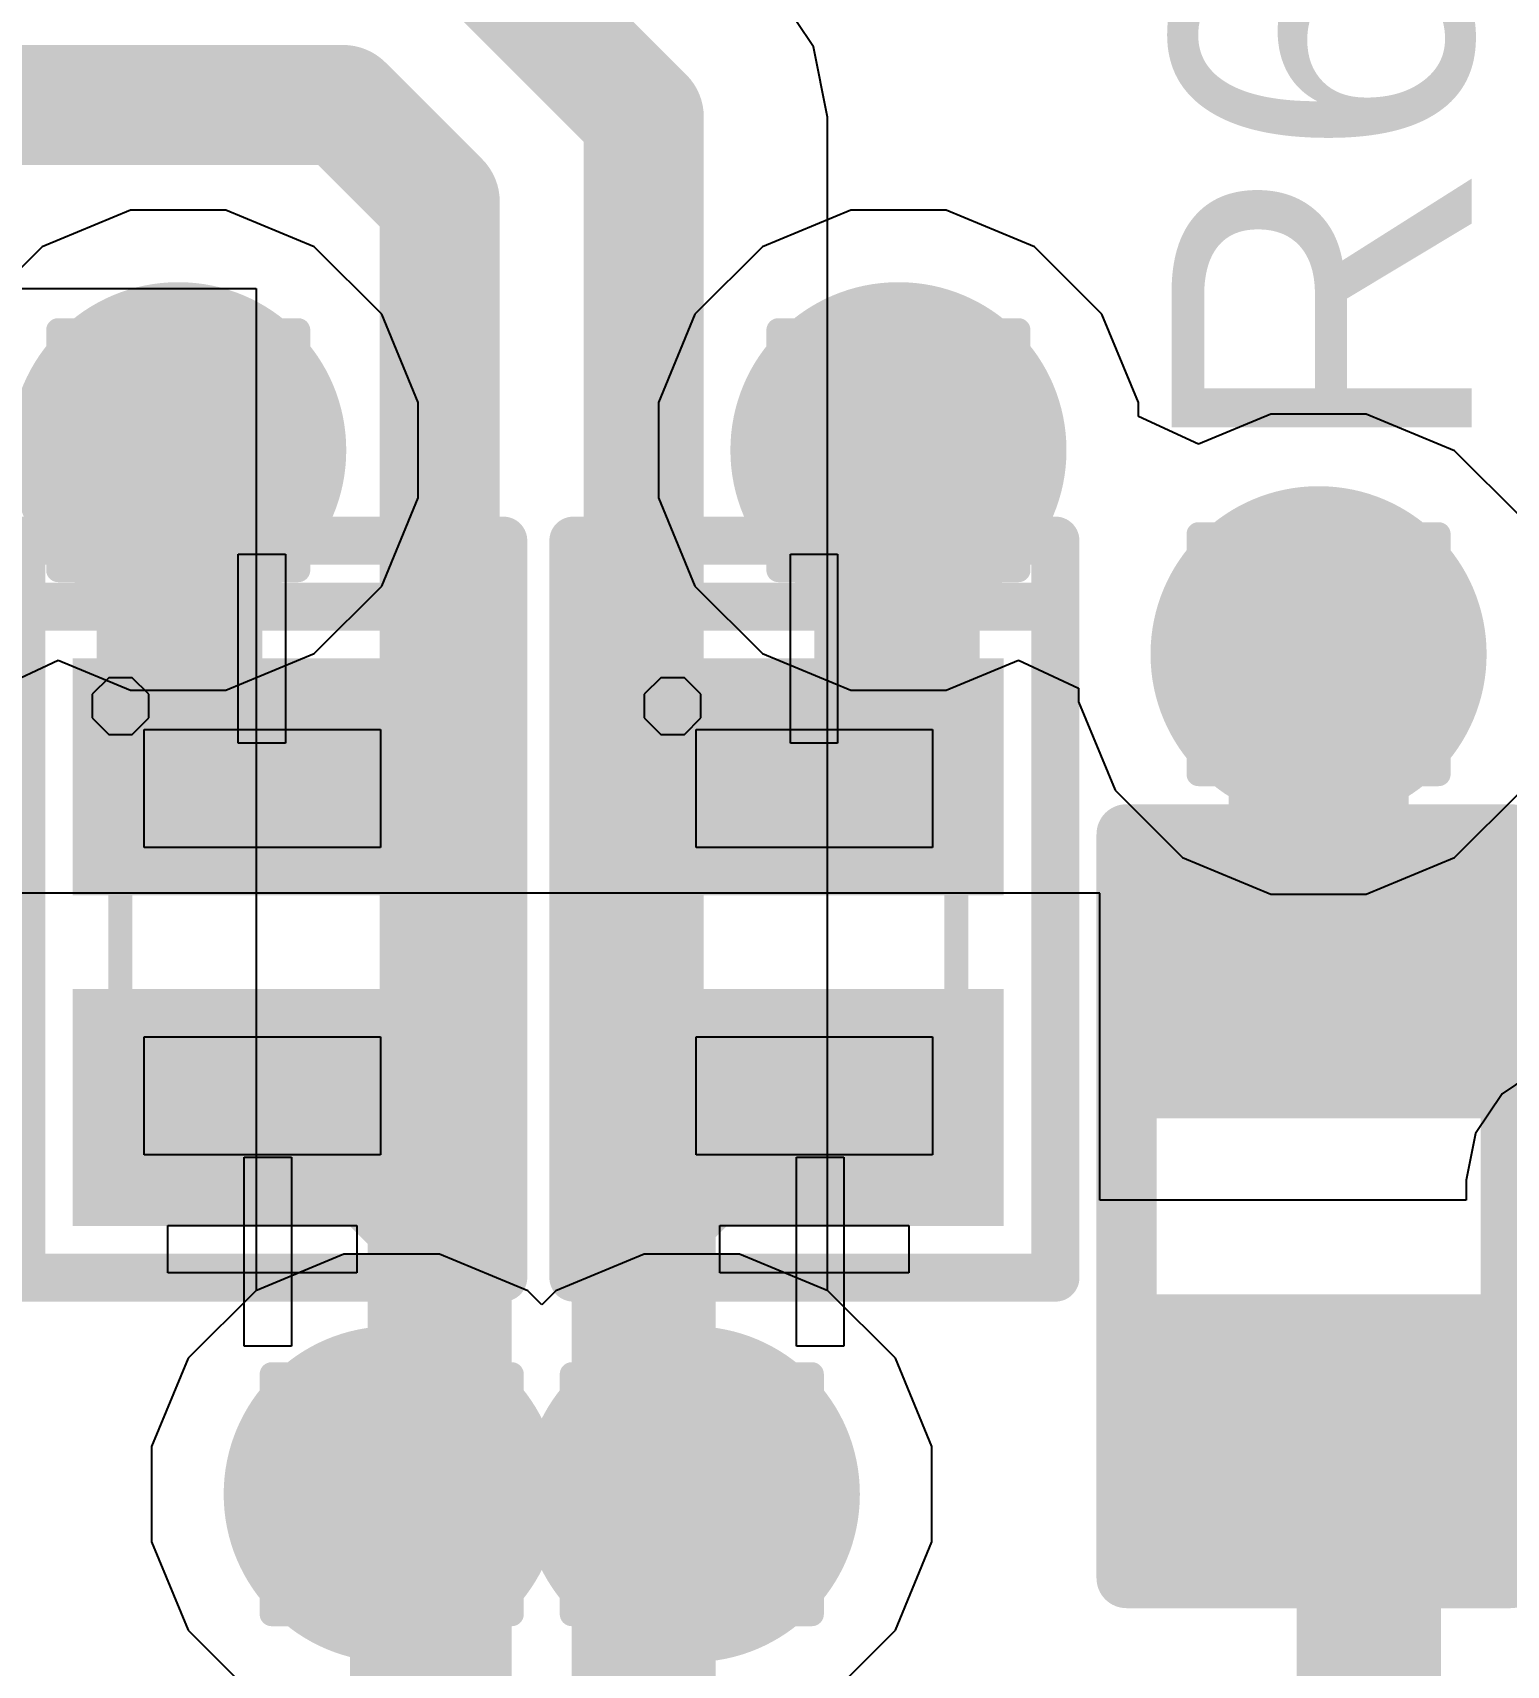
# Model space of a CAD drawing. Header units: inches. Extents: x -13 to 366, y -4 to 120.
# Drawn here: x 9.75 to 12.869, y 4.134 to 7.589 of the extents above; entities that cross this region are included whole.
import ezdxf

# ---------------------------------------------------------------- set-up
doc = ezdxf.new("R2010")
doc.units = ezdxf.units.IN
for name, color, linetype in [('Bottom Layer', 5, 'Continuous'), ('Bottom Solder', 6, 'Continuous'), ('Drill Drawing', 1, 'Continuous'), ('GND', 16, 'Continuous'), ('Mechanical 15', 56, 'Continuous'), ('Mechanical 6', 56, 'Continuous'), ('POWER', 76, 'Continuous'), ('Top Layer', 1, 'Continuous'), ('Top Overlay', 2, 'Continuous'), ('Top Paste', 8, 'Continuous'), ('Top Solder', 216, 'Continuous'), ('Via Holes', 16, 'Continuous')]:
    doc.layers.add(name, color=color, linetype=linetype)
doc.styles.add('Arial', font='', dxfattribs={"height": 0.2})
doc.styles.get('Arial').set_extended_font_data('Arial')

# ---------------------------------------------------------------- blocks, each defined once
blk = doc.blocks.new('R___0402_9')
at = {"layer": 'Top Layer'}
for points in [[(-0.6985, -0.3175), (-0.6985, 0.3175), (-0.2413, 0.3175), (-0.2413, -0.3175)], [(0.2413, -0.3175), (0.2413, 0.3175), (0.6985, 0.3175), (0.6985, -0.3175)]]:
    blk.add_hatch(color=1, dxfattribs=at).paths.add_polyline_path(points)
at = {"layer": 'Top Paste'}
for points in [[(-0.6985, -0.3175), (-0.6985, 0.3175), (-0.2413, 0.3175), (-0.2413, -0.3175)], [(0.2413, -0.3175), (0.2413, 0.3175), (0.6985, 0.3175), (0.6985, -0.3175)]]:
    blk.add_hatch(color=8, dxfattribs=at).paths.add_polyline_path(points)
at = {"layer": 'Top Solder'}
for points in [[(-0.7535, -0.3725), (-0.7535, 0.3725), (-0.1863, 0.3725), (-0.1863, -0.3725)], [(0.1863, -0.3725), (0.1863, 0.3725), (0.7535, 0.3725), (0.7535, -0.3725)]]:
    blk.add_hatch(color=216, dxfattribs=at).paths.add_polyline_path(points)
at = {"layer": 'Top Overlay'}
for points, const_width in [([(-0.7874, 0.4064), (0.7874, 0.4064)], 0.127), ([(-0.7874, 0.4064), (-0.7874, -0.4064)], 0.127), ([(0.7874, 0.4064), (0.7874, -0.4064)], 0.127), ([(-0.7874, -0.4064), (0.7874, -0.4064)], 0.127), ([(-0.8128, -0.4318), (0.8128, -0.4318)], 0.00323)]:
    blk.add_lwpolyline(points, dxfattribs=dict(at, const_width=const_width))
for points, const_width in [([(-0.8191, 0.4064, 1), (-0.7556, 0.4064, 1)], 0.0635), ([(-0.8191, 0.4064, 1), (-0.7556, 0.4064, 1)], 0.0635), ([(0.7556, 0.4064, 1), (0.8191, 0.4064, 1)], 0.0635), ([(0.7556, 0.4064, 1), (0.8191, 0.4064, 1)], 0.0635), ([(-0.8191, -0.4064, 1), (-0.7556, -0.4064, 1)], 0.0635), ([(-0.8191, -0.4064, 1), (-0.7556, -0.4064, 1)], 0.0635), ([(0.7556, -0.4064, 1), (0.8191, -0.4064, 1)], 0.0635), ([(0.7556, -0.4064, 1), (0.8191, -0.4064, 1)], 0.0635), ([(-0.8136, -0.4318, 1), (-0.812, -0.4318, 1)], 0.00161), ([(0.812, -0.4318, 1), (0.8136, -0.4318, 1)], 0.00161)]:
    blk.add_lwpolyline(points, format="xyb", close=True, dxfattribs=dict(at, const_width=const_width))
blk = doc.blocks.new('X1_DFN1006_2_L1_0_W0_6_RD_46')
at = {"layer": 'Top Layer'}
for points in [[(-0.55, 0.35), (-0.15, 0.35), (-0.15, -0.35), (-0.55, -0.35)], [(0.15, 0.35), (0.55, 0.35), (0.55, -0.35), (0.15, -0.35)]]:
    blk.add_hatch(color=1, dxfattribs=at).paths.add_polyline_path(points)
at = {"layer": 'Top Paste'}
for points in [[(-0.55, 0.35), (-0.15, 0.35), (-0.15, -0.35), (-0.55, -0.35)], [(0.15, 0.35), (0.55, 0.35), (0.55, -0.35), (0.15, -0.35)]]:
    blk.add_hatch(color=8, dxfattribs=at).paths.add_polyline_path(points)
at = {"layer": 'Top Solder'}
for points in [[(-0.6008, 0.4008), (-0.0992, 0.4008), (-0.0992, -0.4008), (-0.6008, -0.4008)], [(0.0992, 0.4008), (0.6008, 0.4008), (0.6008, -0.4008), (0.0992, -0.4008)]]:
    blk.add_hatch(color=216, dxfattribs=at).paths.add_polyline_path(points)
at = {"layer": 'Mechanical 15'}
for p, q in [((-0.4501, -0.25), (-0.4501, 0.25)), ((-0.4501, 0.25), (-0.2001, 0.25)), ((-0.2001, 0.25), (-0.2001, -0.25)), ((0.2, 0.25), (0.2, 0.25)), ((0.2, 0.25), (0.45, 0.25)), ((0.2, -0.25), (0.2, 0.25)), ((0.45, 0.25), (0.45, -0.25)), ((-0.5247, -0.24), (-0.5598, -0.2751)), ((-0.475, -0.24), (-0.5247, -0.24)), ((-0.4399, -0.2751), (-0.475, -0.24)), ((-0.5598, -0.2751), (-0.5598, -0.3)), ((-0.2001, -0.25), (-0.4501, -0.25)), ((-0.4399, -0.3), (-0.4399, -0.2751)), ((-0.2001, -0.25), (-0.2001, -0.25)), ((0.45, -0.25), (0.2, -0.25)), ((-0.5598, -0.3), (-0.5598, -0.3248)), ((-0.4399, -0.3), (-0.4399, -0.3)), ((-0.4399, -0.3248), (-0.4399, -0.3)), ((-0.5598, -0.3248), (-0.5247, -0.3599)), ((-0.475, -0.3599), (-0.4399, -0.3248)), ((-0.5247, -0.3599), (-0.475, -0.3599))]:
    blk.add_line(p, q, dxfattribs=at)
at = {"layer": 'Mechanical 15', "const_width": 0.0508}
for points in [[(-0.5, -0.3), (-0.5, 0.3)], [(0.5, 0.3), (-0.5, 0.3)], [(0.5, -0.3), (0.5, 0.3)], [(0.5, -0.3), (-0.5, -0.3)]]:
    blk.add_lwpolyline(points, dxfattribs=at)
at = {"layer": 'Mechanical 15', "const_width": 0.0254}
for points in [[(-0.5127, 0.3, 1), (-0.4873, 0.3, 1)], [(-0.5127, 0.3, 1), (-0.4873, 0.3, 1)], [(0.4873, 0.3, 1), (0.5127, 0.3, 1)], [(0.4873, 0.3, 1), (0.5127, 0.3, 1)], [(-0.5127, -0.3, 1), (-0.4873, -0.3, 1)], [(-0.5127, -0.3, 1), (-0.4873, -0.3, 1)], [(0.4873, -0.3, 1), (0.5127, -0.3, 1)], [(0.4873, -0.3, 1), (0.5127, -0.3, 1)]]:
    blk.add_lwpolyline(points, format="xyb", close=True, dxfattribs=at)
at = {"layer": 'Mechanical 6'}
for p, q in [((0.6, -0.2), (0.6, 0.2)), ((0.6, 0.2), (0.7, 0.2)), ((0.7, 0.2), (0.7, -0.2)), ((-0.8211, 0.0492), (-0.8211, 0.0492)), ((-0.8211, 0.0492), (-0.4212, 0.0492)), ((-0.8211, -0.0507), (-0.8211, 0.0492)), ((-0.8211, 0.0492), (-0.8211, 0.0492)), ((-0.4212, 0.0492), (-0.4212, -0.0507)), ((0.4552, 0.062), (0.4552, 0.062)), ((0.4552, 0.062), (0.8552, 0.062)), ((0.4552, -0.038), (0.4552, 0.062)), ((0.4552, 0.062), (0.4552, 0.062)), ((0.8552, 0.062), (0.8552, -0.038)), ((-0.4212, -0.0507), (-0.8211, -0.0507)), ((0.8552, -0.038), (0.4552, -0.038)), ((0.6, -0.2), (0.6, -0.2)), ((0.7, -0.2), (0.6, -0.2)), ((0.6, -0.2), (0.6, -0.2))]:
    blk.add_line(p, q, dxfattribs=at)
at = {"layer": 'Top Overlay', "const_width": 0.1016}
for points in [[(0.71, 0.51), (-0.85, 0.51)], [(-0.85, -0.51), (-0.85, 0.51)], [(-0.71, -0.51), (-0.71, 0.51)], [(0.71, -0.51), (0.71, 0.51)], [(0.71, -0.51), (-0.85, -0.51)]]:
    blk.add_lwpolyline(points, dxfattribs=at)
at = {"layer": 'Top Overlay', "const_width": 0.0508}
for points in [[(-0.8754, 0.51, 1), (-0.8246, 0.51, 1)], [(-0.8754, 0.51, 1), (-0.8246, 0.51, 1)], [(-0.7354, 0.51, 1), (-0.6846, 0.51, 1)], [(0.6846, 0.51, 1), (0.7354, 0.51, 1)], [(0.6846, 0.51, 1), (0.7354, 0.51, 1)], [(-0.8754, -0.51, 1), (-0.8246, -0.51, 1)], [(-0.8754, -0.51, 1), (-0.8246, -0.51, 1)], [(-0.7354, -0.51, 1), (-0.6846, -0.51, 1)], [(0.6846, -0.51, 1), (0.7354, -0.51, 1)], [(0.6846, -0.51, 1), (0.7354, -0.51, 1)]]:
    blk.add_lwpolyline(points, format="xyb", close=True, dxfattribs=at)
blk = doc.blocks.new('X1_DFN1006_2_L1_0_W0_6_RD_47')
at = {"layer": 'Top Layer'}
for points in [[(-0.55, 0.35), (-0.15, 0.35), (-0.15, -0.35), (-0.55, -0.35)], [(0.15, 0.35), (0.55, 0.35), (0.55, -0.35), (0.15, -0.35)]]:
    blk.add_hatch(color=1, dxfattribs=at).paths.add_polyline_path(points)
at = {"layer": 'Top Paste'}
for points in [[(-0.55, 0.35), (-0.15, 0.35), (-0.15, -0.35), (-0.55, -0.35)], [(0.15, 0.35), (0.55, 0.35), (0.55, -0.35), (0.15, -0.35)]]:
    blk.add_hatch(color=8, dxfattribs=at).paths.add_polyline_path(points)
at = {"layer": 'Top Solder'}
for points in [[(-0.6008, 0.4008), (-0.0992, 0.4008), (-0.0992, -0.4008), (-0.6008, -0.4008)], [(0.0992, 0.4008), (0.6008, 0.4008), (0.6008, -0.4008), (0.0992, -0.4008)]]:
    blk.add_hatch(color=216, dxfattribs=at).paths.add_polyline_path(points)
at = {"layer": 'Mechanical 15'}
for p, q in [((-0.4501, -0.25), (-0.4501, 0.25)), ((-0.4501, 0.25), (-0.2001, 0.25)), ((-0.2001, 0.25), (-0.2001, -0.25)), ((0.2, 0.25), (0.2, 0.25)), ((0.2, 0.25), (0.45, 0.25)), ((0.2, -0.25), (0.2, 0.25)), ((0.45, 0.25), (0.45, -0.25)), ((-0.5247, -0.24), (-0.5598, -0.2751)), ((-0.475, -0.24), (-0.5247, -0.24)), ((-0.4399, -0.2751), (-0.475, -0.24)), ((-0.5598, -0.2751), (-0.5598, -0.3)), ((-0.2001, -0.25), (-0.4501, -0.25)), ((-0.4399, -0.3), (-0.4399, -0.2751)), ((-0.2001, -0.25), (-0.2001, -0.25)), ((0.45, -0.25), (0.2, -0.25)), ((-0.5598, -0.3), (-0.5598, -0.3248)), ((-0.4399, -0.3), (-0.4399, -0.3)), ((-0.4399, -0.3248), (-0.4399, -0.3)), ((-0.5598, -0.3248), (-0.5247, -0.3599)), ((-0.475, -0.3599), (-0.4399, -0.3248)), ((-0.5247, -0.3599), (-0.475, -0.3599))]:
    blk.add_line(p, q, dxfattribs=at)
at = {"layer": 'Mechanical 15', "const_width": 0.0508}
for points in [[(-0.5, -0.3), (-0.5, 0.3)], [(0.5, 0.3), (-0.5, 0.3)], [(0.5, -0.3), (0.5, 0.3)], [(0.5, -0.3), (-0.5, -0.3)]]:
    blk.add_lwpolyline(points, dxfattribs=at)
at = {"layer": 'Mechanical 15', "const_width": 0.0254}
for points in [[(-0.5127, 0.3, 1), (-0.4873, 0.3, 1)], [(-0.5127, 0.3, 1), (-0.4873, 0.3, 1)], [(0.4873, 0.3, 1), (0.5127, 0.3, 1)], [(0.4873, 0.3, 1), (0.5127, 0.3, 1)], [(-0.5127, -0.3, 1), (-0.4873, -0.3, 1)], [(-0.5127, -0.3, 1), (-0.4873, -0.3, 1)], [(0.4873, -0.3, 1), (0.5127, -0.3, 1)], [(0.4873, -0.3, 1), (0.5127, -0.3, 1)]]:
    blk.add_lwpolyline(points, format="xyb", close=True, dxfattribs=at)
at = {"layer": 'Mechanical 6'}
for p, q in [((0.6, -0.2), (0.6, 0.2)), ((0.6, 0.2), (0.7, 0.2)), ((0.7, 0.2), (0.7, -0.2)), ((-0.8211, 0.0492), (-0.8211, 0.0492)), ((-0.8211, 0.0492), (-0.4212, 0.0492)), ((-0.8211, -0.0507), (-0.8211, 0.0492)), ((-0.8211, 0.0492), (-0.8211, 0.0492)), ((-0.4212, 0.0492), (-0.4212, -0.0507)), ((0.4552, 0.062), (0.4552, 0.062)), ((0.4552, 0.062), (0.8552, 0.062)), ((0.4552, -0.038), (0.4552, 0.062)), ((0.4552, 0.062), (0.4552, 0.062)), ((0.8552, 0.062), (0.8552, -0.038)), ((-0.4212, -0.0507), (-0.8211, -0.0507)), ((0.8552, -0.038), (0.4552, -0.038)), ((0.6, -0.2), (0.6, -0.2)), ((0.7, -0.2), (0.6, -0.2)), ((0.6, -0.2), (0.6, -0.2))]:
    blk.add_line(p, q, dxfattribs=at)
at = {"layer": 'Top Overlay', "const_width": 0.1016}
for points in [[(0.71, 0.51), (-0.85, 0.51)], [(-0.85, -0.51), (-0.85, 0.51)], [(-0.71, -0.51), (-0.71, 0.51)], [(0.71, -0.51), (0.71, 0.51)], [(0.71, -0.51), (-0.85, -0.51)]]:
    blk.add_lwpolyline(points, dxfattribs=at)
at = {"layer": 'Top Overlay', "const_width": 0.0508}
for points in [[(-0.8754, 0.51, 1), (-0.8246, 0.51, 1)], [(-0.8754, 0.51, 1), (-0.8246, 0.51, 1)], [(-0.7354, 0.51, 1), (-0.6846, 0.51, 1)], [(0.6846, 0.51, 1), (0.7354, 0.51, 1)], [(0.6846, 0.51, 1), (0.7354, 0.51, 1)], [(-0.8754, -0.51, 1), (-0.8246, -0.51, 1)], [(-0.8754, -0.51, 1), (-0.8246, -0.51, 1)], [(-0.7354, -0.51, 1), (-0.6846, -0.51, 1)], [(0.6846, -0.51, 1), (0.7354, -0.51, 1)], [(0.6846, -0.51, 1), (0.7354, -0.51, 1)]]:
    blk.add_lwpolyline(points, format="xyb", close=True, dxfattribs=at)

msp = doc.modelspace()

# ---------------------------------------------------------------- hatches: boundary and pattern name
at = {"layer": 'Bottom Layer'}
h = msp.add_hatch(color=5, dxfattribs=at)
edge = h.paths.add_edge_path()
edge.add_arc((10.0584, 6.7056), 0.254, 0, 360)
h = msp.add_hatch(color=5, dxfattribs=at)
edge = h.paths.add_edge_path()
edge.add_arc((11.5824, 6.7056), 0.254, 0, 360)
h = msp.add_hatch(color=5, dxfattribs=at)
edge = h.paths.add_edge_path()
edge.add_arc((12.4714, 6.2738), 0.254, 0, 360)
h = msp.add_hatch(color=5, dxfattribs=at)
edge = h.paths.add_edge_path()
edge.add_arc((10.5102, 4.4958), 0.254, 0, 360)
h = msp.add_hatch(color=5, dxfattribs=at)
edge = h.paths.add_edge_path()
edge.add_arc((11.1452, 4.4958), 0.254, 0, 360)
at = {"layer": 'Bottom Solder'}
h = msp.add_hatch(color=6, dxfattribs=at)
edge = h.paths.add_edge_path()
edge.add_arc((10.0584, 6.7056), 0.3556, 0, 360)
h = msp.add_hatch(color=6, dxfattribs=at)
edge = h.paths.add_edge_path()
edge.add_arc((11.5824, 6.7056), 0.3556, 0, 360)
h = msp.add_hatch(color=6, dxfattribs=at)
edge = h.paths.add_edge_path()
edge.add_arc((12.4714, 6.2738), 0.3556, 0, 360)
h = msp.add_hatch(color=6, dxfattribs=at)
edge = h.paths.add_edge_path()
edge.add_arc((10.5102, 4.4958), 0.3556, 0, 360)
h = msp.add_hatch(color=6, dxfattribs=at)
edge = h.paths.add_edge_path()
edge.add_arc((11.1452, 4.4958), 0.3556, 0, 360)
at = {"layer": 'GND'}
h = msp.add_hatch(color=16, dxfattribs=at)
edge = h.paths.add_edge_path()
edge.add_arc((10.0584, 6.7056), 0.254, 0, 360)
h = msp.add_hatch(color=16, dxfattribs=at)
edge = h.paths.add_edge_path()
edge.add_arc((11.5824, 6.7056), 0.254, 0, 360)
h = msp.add_hatch(color=16, dxfattribs=at)
edge = h.paths.add_edge_path()
edge.add_arc((12.4714, 6.2738), 0.254, 0, 360)
h = msp.add_hatch(color=16, dxfattribs=at)
edge = h.paths.add_edge_path()
edge.add_arc((10.5102, 4.4958), 0.254, 0, 360)
h = msp.add_hatch(color=16, dxfattribs=at)
edge = h.paths.add_edge_path()
edge.add_arc((11.1452, 4.4958), 0.254, 0, 360)
at = {"layer": 'POWER'}
h = msp.add_hatch(color=76, dxfattribs=at)
edge = h.paths.add_edge_path()
edge.add_arc((10.0584, 6.7056), 0.254, 0, 360)
h = msp.add_hatch(color=76, dxfattribs=at)
edge = h.paths.add_edge_path()
edge.add_arc((11.5824, 6.7056), 0.254, 0, 360)
h = msp.add_hatch(color=76, dxfattribs=at)
edge = h.paths.add_edge_path()
edge.add_arc((12.4714, 6.2738), 0.254, 0, 360)
h = msp.add_hatch(color=76, dxfattribs=at)
edge = h.paths.add_edge_path()
edge.add_arc((10.5102, 4.4958), 0.254, 0, 360)
h = msp.add_hatch(color=76, dxfattribs=at)
edge = h.paths.add_edge_path()
edge.add_arc((11.1452, 4.4958), 0.254, 0, 360)
at = {"layer": 'Top Layer'}
h = msp.add_hatch(color=1, dxfattribs=at)
edge = h.paths.add_edge_path()
edge.add_arc((10.0584, 6.7056), 0.254, 0, 360)
h = msp.add_hatch(color=1, dxfattribs=at)
edge = h.paths.add_edge_path()
edge.add_arc((11.5824, 6.7056), 0.254, 0, 360)
for points in [[(9.8862, 5.8142), (10.2362, 5.8142), (10.2362, 6.7056), (9.8862, 6.7056)], [(11.7546, 6.7056), (11.4046, 6.7056), (11.4046, 5.8142), (11.7546, 5.8142)]]:
    msp.add_hatch(color=1, dxfattribs=at).paths.add_polyline_path(points)
h = msp.add_hatch(color=1, dxfattribs=at)
edge = h.paths.add_edge_path()
edge.add_arc((12.4714, 6.2738), 0.254, 0, 360)
h = msp.add_hatch(color=1, dxfattribs=at)
edge = h.paths.add_edge_path()
edge.add_arc((10.5102, 4.4958), 0.254, 0, 360)
h = msp.add_hatch(color=1, dxfattribs=at)
edge = h.paths.add_edge_path()
edge.add_arc((11.1452, 4.4958), 0.254, 0, 360)
at = {"layer": 'Top Solder'}
h = msp.add_hatch(color=216, dxfattribs=at)
edge = h.paths.add_edge_path()
edge.add_arc((10.0584, 6.7056), 0.3556, 0, 360)
h = msp.add_hatch(color=216, dxfattribs=at)
edge = h.paths.add_edge_path()
edge.add_arc((11.5824, 6.7056), 0.3556, 0, 360)
h = msp.add_hatch(color=216, dxfattribs=at)
edge = h.paths.add_edge_path()
edge.add_arc((12.4714, 6.2738), 0.3556, 0, 360)
h = msp.add_hatch(color=216, dxfattribs=at)
edge = h.paths.add_edge_path()
edge.add_arc((10.5102, 4.4958), 0.3556, 0, 360)
h = msp.add_hatch(color=216, dxfattribs=at)
edge = h.paths.add_edge_path()
edge.add_arc((11.1452, 4.4958), 0.3556, 0, 360)
at = {"layer": 'Via Holes'}
h = msp.add_hatch(color=7, dxfattribs=at)
edge = h.paths.add_edge_path()
edge.add_arc((10.0584, 6.7056), 0.127, 0, 360)
h = msp.add_hatch(color=7, dxfattribs=at)
edge = h.paths.add_edge_path()
edge.add_arc((11.5824, 6.7056), 0.127, 0, 360)
h = msp.add_hatch(color=7, dxfattribs=at)
edge = h.paths.add_edge_path()
edge.add_arc((12.4714, 6.2738), 0.127, 0, 360)
h = msp.add_hatch(color=7, dxfattribs=at)
edge = h.paths.add_edge_path()
edge.add_arc((10.5102, 4.4958), 0.127, 0, 360)
h = msp.add_hatch(color=7, dxfattribs=at)
edge = h.paths.add_edge_path()
edge.add_arc((11.1452, 4.4958), 0.127, 0, 360)

# ---------------------------------------------------------------- linework, layer by layer
at = {"layer": 'Bottom Layer'}
for p, q in [((11.4025, 7.5594), (11.3183, 7.6854)), ((11.4321, 7.4107), (11.4025, 7.5594)), ((11.4321, 4.9268), (11.4321, 7.4107)), ((5.7964, 7.0479), (10.2234, 7.0479)), ((10.2234, 7.0479), (10.2234, 4.9268)), ((10.2225, 4.9265), (10.0796, 4.7836)), ((10.2234, 4.9268), (10.2225, 4.9265)), ((11.433, 4.9265), (11.4321, 4.9268)), ((11.5759, 4.7836), (11.433, 4.9265)), ((10.0796, 4.7836), (10.0022, 4.5968)), ((11.6532, 4.5968), (11.5759, 4.7836)), ((10.0022, 4.5968), (10.0022, 4.3948)), ((11.6532, 4.3948), (11.6532, 4.5968)), ((10.0022, 4.3948), (10.0796, 4.208)), ((11.5759, 4.208), (11.6532, 4.3948)), ((10.0796, 4.208), (10.1606, 4.127)), ((11.433, 4.0651), (11.5759, 4.208))]:
    msp.add_line(p, q, dxfattribs=at)
at = {"layer": 'Bottom Layer', "const_width": 0.254}
for points in [[(10.5862, 7.8681), (11.0436, 7.4107)], [(5.3362, 7.4363), (10.4073, 7.4363)], [(10.4073, 7.4363), (10.6118, 7.2318)], [(11.0436, 4.6524), (11.0436, 7.4107)], [(10.6118, 4.6524), (10.6118, 7.2318)], [(10.5102, 4.5508), (10.6118, 4.6524)], [(11.0436, 4.6524), (11.1452, 4.5508)], [(10.5102, 4.4958), (10.5102, 4.5508)], [(11.1452, 4.4958), (11.1452, 4.5508)], [(10.5102, 4.4958), (10.5491, 4.4569)], [(10.5491, 2.6226), (10.5491, 4.4569)]]:
    msp.add_lwpolyline(points, dxfattribs=at)
at = {"layer": 'Bottom Layer', "const_width": 0.127}
for points in [[(10.3438, 7.4363, 1), (10.4708, 7.4363, 1)], [(10.3438, 7.4363, 1), (10.4708, 7.4363, 1)], [(10.9801, 7.4107, 1), (11.1071, 7.4107, 1)], [(10.9801, 7.4107, 1), (11.1071, 7.4107, 1)], [(10.5483, 7.2318, 1), (10.6753, 7.2318, 1)], [(10.5483, 7.2318, 1), (10.6753, 7.2318, 1)], [(10.5483, 4.6524, 1), (10.6753, 4.6524, 1)], [(10.5483, 4.6524, 1), (10.6753, 4.6524, 1)], [(10.9801, 4.6524, 1), (11.1071, 4.6524, 1)], [(10.9801, 4.6524, 1), (11.1071, 4.6524, 1)], [(10.4467, 4.5508, 1), (10.5737, 4.5508, 1)], [(10.4467, 4.5508, 1), (10.5737, 4.5508, 1)], [(11.0817, 4.5508, 1), (11.2087, 4.5508, 1)], [(11.0817, 4.5508, 1), (11.2087, 4.5508, 1)], [(10.4467, 4.4958, 1), (10.5737, 4.4958, 1)], [(10.4467, 4.4958, 1), (10.5737, 4.4958, 1)], [(11.0817, 4.4958, 1), (11.2087, 4.4958, 1)], [(10.4856, 4.4569, 1), (10.6126, 4.4569, 1)], [(10.4856, 4.4569, 1), (10.6126, 4.4569, 1)]]:
    msp.add_lwpolyline(points, format="xyb", close=True, dxfattribs=at)
at = {"layer": 'Drill Drawing', "const_width": 0.0508}
for points in [[(9.8044, 6.8326), (9.8044, 6.9596)], [(9.8044, 6.9596), (9.9314, 6.9596)], [(9.9314, 6.9596), (10.0584, 6.8326)], [(10.0584, 6.8326), (10.1854, 6.9596)], [(10.1854, 6.9596), (10.3124, 6.9596)], [(10.3124, 6.8326), (10.3124, 6.9596)], [(11.3284, 6.8326), (11.3284, 6.9596)], [(11.3284, 6.9596), (11.4554, 6.9596)], [(11.4554, 6.9596), (11.5824, 6.8326)], [(11.5824, 6.8326), (11.7094, 6.9596)], [(11.7094, 6.9596), (11.8364, 6.9596)], [(11.8364, 6.8326), (11.8364, 6.9596)], [(9.8044, 6.8326), (9.9314, 6.7056)], [(10.1854, 6.7056), (10.3124, 6.8326)], [(11.3284, 6.8326), (11.4554, 6.7056)], [(11.7094, 6.7056), (11.8364, 6.8326)], [(9.8044, 6.5786), (9.9314, 6.7056)], [(10.1854, 6.7056), (10.3124, 6.5786)], [(11.3284, 6.5786), (11.4554, 6.7056)], [(11.7094, 6.7056), (11.8364, 6.5786)], [(9.8044, 6.4516), (9.8044, 6.5786)], [(9.9314, 6.4516), (10.0584, 6.5786)], [(10.0584, 6.5786), (10.1854, 6.4516)], [(10.3124, 6.4516), (10.3124, 6.5786)], [(11.3284, 6.4516), (11.3284, 6.5786)], [(11.4554, 6.4516), (11.5824, 6.5786)], [(11.5824, 6.5786), (11.7094, 6.4516)], [(11.8364, 6.4516), (11.8364, 6.5786)], [(12.2174, 6.4008), (12.2174, 6.5278)], [(12.2174, 6.5278), (12.3444, 6.5278)], [(12.3444, 6.5278), (12.4714, 6.4008)], [(12.4714, 6.4008), (12.5984, 6.5278)], [(12.5984, 6.5278), (12.7254, 6.5278)], [(12.7254, 6.4008), (12.7254, 6.5278)], [(9.8044, 6.4516), (9.9314, 6.4516)], [(10.1854, 6.4516), (10.3124, 6.4516)], [(11.3284, 6.4516), (11.4554, 6.4516)], [(11.7094, 6.4516), (11.8364, 6.4516)], [(12.2174, 6.4008), (12.3444, 6.2738)], [(12.5984, 6.2738), (12.7254, 6.4008)], [(12.2174, 6.1468), (12.3444, 6.2738)], [(12.5984, 6.2738), (12.7254, 6.1468)], [(12.2174, 6.0198), (12.2174, 6.1468)], [(12.3444, 6.0198), (12.4714, 6.1468)], [(12.4714, 6.1468), (12.5984, 6.0198)], [(12.7254, 6.0198), (12.7254, 6.1468)], [(12.2174, 6.0198), (12.3444, 6.0198)], [(12.5984, 6.0198), (12.7254, 6.0198)], [(10.2562, 4.6228), (10.2562, 4.7498)], [(10.2562, 4.7498), (10.3832, 4.7498)], [(10.3832, 4.7498), (10.5102, 4.6228)], [(10.5102, 4.6228), (10.6372, 4.7498)], [(10.6372, 4.7498), (10.7642, 4.7498)], [(10.7642, 4.6228), (10.7642, 4.7498)], [(10.8912, 4.6228), (10.8912, 4.7498)], [(10.8912, 4.7498), (11.0182, 4.7498)], [(11.0182, 4.7498), (11.1452, 4.6228)], [(11.1452, 4.6228), (11.2722, 4.7498)], [(11.2722, 4.7498), (11.3992, 4.7498)], [(11.3992, 4.6228), (11.3992, 4.7498)], [(10.2562, 4.6228), (10.3832, 4.4958)], [(10.6372, 4.4958), (10.7642, 4.6228)], [(10.8912, 4.6228), (11.0182, 4.4958)], [(11.2722, 4.4958), (11.3992, 4.6228)], [(10.2562, 4.3688), (10.3832, 4.4958)], [(10.6372, 4.4958), (10.7642, 4.3688)], [(10.8912, 4.3688), (11.0182, 4.4958)], [(11.2722, 4.4958), (11.3992, 4.3688)], [(10.2562, 4.2418), (10.2562, 4.3688)], [(10.3832, 4.2418), (10.5102, 4.3688)], [(10.5102, 4.3688), (10.6372, 4.2418)], [(10.7642, 4.2418), (10.7642, 4.3688)], [(10.8912, 4.2418), (10.8912, 4.3688)], [(11.0182, 4.2418), (11.1452, 4.3688)], [(11.1452, 4.3688), (11.2722, 4.2418)], [(11.3992, 4.2418), (11.3992, 4.3688)], [(10.2562, 4.2418), (10.3832, 4.2418)], [(10.6372, 4.2418), (10.7642, 4.2418)], [(10.8912, 4.2418), (11.0182, 4.2418)], [(11.2722, 4.2418), (11.3992, 4.2418)]]:
    msp.add_lwpolyline(points, dxfattribs=at)
at = {"layer": 'Drill Drawing', "const_width": 0.0254}
for points in [[(9.7917, 6.9596, 1), (9.8171, 6.9596, 1)], [(9.7917, 6.9596, 1), (9.8171, 6.9596, 1)], [(9.9187, 6.9596, 1), (9.9441, 6.9596, 1)], [(9.9187, 6.9596, 1), (9.9441, 6.9596, 1)], [(10.1727, 6.9596, 1), (10.1981, 6.9596, 1)], [(10.1727, 6.9596, 1), (10.1981, 6.9596, 1)], [(10.2997, 6.9596, 1), (10.3251, 6.9596, 1)], [(10.2997, 6.9596, 1), (10.3251, 6.9596, 1)], [(11.3157, 6.9596, 1), (11.3411, 6.9596, 1)], [(11.3157, 6.9596, 1), (11.3411, 6.9596, 1)], [(11.4427, 6.9596, 1), (11.4681, 6.9596, 1)], [(11.4427, 6.9596, 1), (11.4681, 6.9596, 1)], [(11.6967, 6.9596, 1), (11.7221, 6.9596, 1)], [(11.6967, 6.9596, 1), (11.7221, 6.9596, 1)], [(11.8237, 6.9596, 1), (11.8491, 6.9596, 1)], [(11.8237, 6.9596, 1), (11.8491, 6.9596, 1)], [(9.7917, 6.8326, 1), (9.8171, 6.8326, 1)], [(9.7917, 6.8326, 1), (9.8171, 6.8326, 1)], [(10.0457, 6.8326, 1), (10.0711, 6.8326, 1)], [(10.0457, 6.8326, 1), (10.0711, 6.8326, 1)], [(10.2997, 6.8326, 1), (10.3251, 6.8326, 1)], [(10.2997, 6.8326, 1), (10.3251, 6.8326, 1)], [(11.3157, 6.8326, 1), (11.3411, 6.8326, 1)], [(11.3157, 6.8326, 1), (11.3411, 6.8326, 1)], [(11.5697, 6.8326, 1), (11.5951, 6.8326, 1)], [(11.5697, 6.8326, 1), (11.5951, 6.8326, 1)], [(11.8237, 6.8326, 1), (11.8491, 6.8326, 1)], [(11.8237, 6.8326, 1), (11.8491, 6.8326, 1)], [(9.9187, 6.7056, 1), (9.9441, 6.7056, 1)], [(9.9187, 6.7056, 1), (9.9441, 6.7056, 1)], [(10.1727, 6.7056, 1), (10.1981, 6.7056, 1)], [(10.1727, 6.7056, 1), (10.1981, 6.7056, 1)], [(11.4427, 6.7056, 1), (11.4681, 6.7056, 1)], [(11.4427, 6.7056, 1), (11.4681, 6.7056, 1)], [(11.6967, 6.7056, 1), (11.7221, 6.7056, 1)], [(11.6967, 6.7056, 1), (11.7221, 6.7056, 1)], [(9.7917, 6.5786, 1), (9.8171, 6.5786, 1)], [(9.7917, 6.5786, 1), (9.8171, 6.5786, 1)], [(10.0457, 6.5786, 1), (10.0711, 6.5786, 1)], [(10.0457, 6.5786, 1), (10.0711, 6.5786, 1)], [(10.2997, 6.5786, 1), (10.3251, 6.5786, 1)], [(10.2997, 6.5786, 1), (10.3251, 6.5786, 1)], [(11.3157, 6.5786, 1), (11.3411, 6.5786, 1)], [(11.3157, 6.5786, 1), (11.3411, 6.5786, 1)], [(11.5697, 6.5786, 1), (11.5951, 6.5786, 1)], [(11.5697, 6.5786, 1), (11.5951, 6.5786, 1)], [(11.8237, 6.5786, 1), (11.8491, 6.5786, 1)], [(11.8237, 6.5786, 1), (11.8491, 6.5786, 1)], [(12.2047, 6.5278, 1), (12.2301, 6.5278, 1)], [(12.2047, 6.5278, 1), (12.2301, 6.5278, 1)], [(12.3317, 6.5278, 1), (12.3571, 6.5278, 1)], [(12.3317, 6.5278, 1), (12.3571, 6.5278, 1)], [(12.5857, 6.5278, 1), (12.6111, 6.5278, 1)], [(12.5857, 6.5278, 1), (12.6111, 6.5278, 1)], [(12.7127, 6.5278, 1), (12.7381, 6.5278, 1)], [(12.7127, 6.5278, 1), (12.7381, 6.5278, 1)], [(9.7917, 6.4516, 1), (9.8171, 6.4516, 1)], [(9.7917, 6.4516, 1), (9.8171, 6.4516, 1)], [(9.9187, 6.4516, 1), (9.9441, 6.4516, 1)], [(9.9187, 6.4516, 1), (9.9441, 6.4516, 1)], [(10.1727, 6.4516, 1), (10.1981, 6.4516, 1)], [(10.1727, 6.4516, 1), (10.1981, 6.4516, 1)], [(10.2997, 6.4516, 1), (10.3251, 6.4516, 1)], [(10.2997, 6.4516, 1), (10.3251, 6.4516, 1)], [(11.3157, 6.4516, 1), (11.3411, 6.4516, 1)], [(11.3157, 6.4516, 1), (11.3411, 6.4516, 1)], [(11.4427, 6.4516, 1), (11.4681, 6.4516, 1)], [(11.4427, 6.4516, 1), (11.4681, 6.4516, 1)], [(11.6967, 6.4516, 1), (11.7221, 6.4516, 1)], [(11.6967, 6.4516, 1), (11.7221, 6.4516, 1)], [(11.8237, 6.4516, 1), (11.8491, 6.4516, 1)], [(11.8237, 6.4516, 1), (11.8491, 6.4516, 1)], [(12.2047, 6.4008, 1), (12.2301, 6.4008, 1)], [(12.2047, 6.4008, 1), (12.2301, 6.4008, 1)], [(12.4587, 6.4008, 1), (12.4841, 6.4008, 1)], [(12.4587, 6.4008, 1), (12.4841, 6.4008, 1)], [(12.7127, 6.4008, 1), (12.7381, 6.4008, 1)], [(12.7127, 6.4008, 1), (12.7381, 6.4008, 1)], [(12.3317, 6.2738, 1), (12.3571, 6.2738, 1)], [(12.3317, 6.2738, 1), (12.3571, 6.2738, 1)], [(12.5857, 6.2738, 1), (12.6111, 6.2738, 1)], [(12.5857, 6.2738, 1), (12.6111, 6.2738, 1)], [(12.2047, 6.1468, 1), (12.2301, 6.1468, 1)], [(12.2047, 6.1468, 1), (12.2301, 6.1468, 1)], [(12.4587, 6.1468, 1), (12.4841, 6.1468, 1)], [(12.4587, 6.1468, 1), (12.4841, 6.1468, 1)], [(12.7127, 6.1468, 1), (12.7381, 6.1468, 1)], [(12.7127, 6.1468, 1), (12.7381, 6.1468, 1)], [(12.2047, 6.0198, 1), (12.2301, 6.0198, 1)], [(12.2047, 6.0198, 1), (12.2301, 6.0198, 1)], [(12.3317, 6.0198, 1), (12.3571, 6.0198, 1)], [(12.3317, 6.0198, 1), (12.3571, 6.0198, 1)], [(12.5857, 6.0198, 1), (12.6111, 6.0198, 1)], [(12.5857, 6.0198, 1), (12.6111, 6.0198, 1)], [(12.7127, 6.0198, 1), (12.7381, 6.0198, 1)], [(12.7127, 6.0198, 1), (12.7381, 6.0198, 1)], [(10.2435, 4.7498, 1), (10.2689, 4.7498, 1)], [(10.2435, 4.7498, 1), (10.2689, 4.7498, 1)], [(10.3705, 4.7498, 1), (10.3959, 4.7498, 1)], [(10.3705, 4.7498, 1), (10.3959, 4.7498, 1)], [(10.6245, 4.7498, 1), (10.6499, 4.7498, 1)], [(10.6245, 4.7498, 1), (10.6499, 4.7498, 1)], [(10.7515, 4.7498, 1), (10.7769, 4.7498, 1)], [(10.7515, 4.7498, 1), (10.7769, 4.7498, 1)], [(10.8785, 4.7498, 1), (10.9039, 4.7498, 1)], [(10.8785, 4.7498, 1), (10.9039, 4.7498, 1)], [(11.0055, 4.7498, 1), (11.0309, 4.7498, 1)], [(11.0055, 4.7498, 1), (11.0309, 4.7498, 1)], [(11.2595, 4.7498, 1), (11.2849, 4.7498, 1)], [(11.2595, 4.7498, 1), (11.2849, 4.7498, 1)], [(11.3865, 4.7498, 1), (11.4119, 4.7498, 1)], [(11.3865, 4.7498, 1), (11.4119, 4.7498, 1)], [(10.2435, 4.6228, 1), (10.2689, 4.6228, 1)], [(10.2435, 4.6228, 1), (10.2689, 4.6228, 1)], [(10.4975, 4.6228, 1), (10.5229, 4.6228, 1)], [(10.4975, 4.6228, 1), (10.5229, 4.6228, 1)], [(10.7515, 4.6228, 1), (10.7769, 4.6228, 1)], [(10.7515, 4.6228, 1), (10.7769, 4.6228, 1)], [(10.8785, 4.6228, 1), (10.9039, 4.6228, 1)], [(10.8785, 4.6228, 1), (10.9039, 4.6228, 1)], [(11.1325, 4.6228, 1), (11.1579, 4.6228, 1)], [(11.1325, 4.6228, 1), (11.1579, 4.6228, 1)], [(11.3865, 4.6228, 1), (11.4119, 4.6228, 1)], [(11.3865, 4.6228, 1), (11.4119, 4.6228, 1)], [(10.3705, 4.4958, 1), (10.3959, 4.4958, 1)], [(10.3705, 4.4958, 1), (10.3959, 4.4958, 1)], [(10.6245, 4.4958, 1), (10.6499, 4.4958, 1)], [(10.6245, 4.4958, 1), (10.6499, 4.4958, 1)], [(11.0055, 4.4958, 1), (11.0309, 4.4958, 1)], [(11.0055, 4.4958, 1), (11.0309, 4.4958, 1)], [(11.2595, 4.4958, 1), (11.2849, 4.4958, 1)], [(11.2595, 4.4958, 1), (11.2849, 4.4958, 1)], [(10.2435, 4.3688, 1), (10.2689, 4.3688, 1)], [(10.2435, 4.3688, 1), (10.2689, 4.3688, 1)], [(10.4975, 4.3688, 1), (10.5229, 4.3688, 1)], [(10.4975, 4.3688, 1), (10.5229, 4.3688, 1)], [(10.7515, 4.3688, 1), (10.7769, 4.3688, 1)], [(10.7515, 4.3688, 1), (10.7769, 4.3688, 1)], [(10.8785, 4.3688, 1), (10.9039, 4.3688, 1)], [(10.8785, 4.3688, 1), (10.9039, 4.3688, 1)], [(11.1325, 4.3688, 1), (11.1579, 4.3688, 1)], [(11.1325, 4.3688, 1), (11.1579, 4.3688, 1)], [(11.3865, 4.3688, 1), (11.4119, 4.3688, 1)], [(11.3865, 4.3688, 1), (11.4119, 4.3688, 1)], [(10.2435, 4.2418, 1), (10.2689, 4.2418, 1)], [(10.2435, 4.2418, 1), (10.2689, 4.2418, 1)], [(10.3705, 4.2418, 1), (10.3959, 4.2418, 1)], [(10.3705, 4.2418, 1), (10.3959, 4.2418, 1)], [(10.6245, 4.2418, 1), (10.6499, 4.2418, 1)], [(10.6245, 4.2418, 1), (10.6499, 4.2418, 1)], [(10.7515, 4.2418, 1), (10.7769, 4.2418, 1)], [(10.7515, 4.2418, 1), (10.7769, 4.2418, 1)], [(10.8785, 4.2418, 1), (10.9039, 4.2418, 1)], [(10.8785, 4.2418, 1), (10.9039, 4.2418, 1)], [(11.0055, 4.2418, 1), (11.0309, 4.2418, 1)], [(11.0055, 4.2418, 1), (11.0309, 4.2418, 1)], [(11.2595, 4.2418, 1), (11.2849, 4.2418, 1)], [(11.2595, 4.2418, 1), (11.2849, 4.2418, 1)], [(11.3865, 4.2418, 1), (11.4119, 4.2418, 1)], [(11.3865, 4.2418, 1), (11.4119, 4.2418, 1)]]:
    msp.add_lwpolyline(points, format="xyb", close=True, dxfattribs=at)
at = {"layer": 'GND'}
for p, q in [((10.4092, 5.0038), (10.2225, 4.9265)), ((10.6113, 5.0038), (10.4092, 5.0038)), ((10.798, 4.9265), (10.6113, 5.0038)), ((11.0442, 5.0038), (10.8575, 4.9265)), ((11.2463, 5.0038), (11.0442, 5.0038)), ((11.433, 4.9265), (11.2463, 5.0038)), ((10.2225, 4.9265), (10.0796, 4.7836)), ((10.8277, 4.8967), (10.798, 4.9265)), ((10.8575, 4.9265), (10.8277, 4.8967)), ((11.5759, 4.7836), (11.433, 4.9265)), ((10.0796, 4.7836), (10.0022, 4.5968)), ((11.6532, 4.5968), (11.5759, 4.7836)), ((10.0022, 4.5968), (10.0022, 4.3948)), ((11.6532, 4.3948), (11.6532, 4.5968)), ((10.0022, 4.3948), (10.0796, 4.208)), ((11.5759, 4.208), (11.6532, 4.3948)), ((10.0796, 4.208), (10.2225, 4.0651)), ((11.433, 4.0651), (11.5759, 4.208))]:
    msp.add_line(p, q, dxfattribs=at)
at = {"layer": 'POWER'}
for p, q in [((9.9574, 7.2136), (9.7706, 7.1363)), ((10.1594, 7.2136), (9.9574, 7.2136)), ((10.3462, 7.1363), (10.1594, 7.2136)), ((11.4814, 7.2136), (11.2946, 7.1363)), ((11.6834, 7.2136), (11.4814, 7.2136)), ((11.8702, 7.1363), (11.6834, 7.2136)), ((9.7706, 7.1363), (9.6277, 6.9934)), ((10.4891, 6.9934), (10.3462, 7.1363)), ((11.2946, 7.1363), (11.1517, 6.9934)), ((12.0131, 6.9934), (11.8702, 7.1363)), ((10.5664, 6.8066), (10.4891, 6.9934)), ((11.1517, 6.9934), (11.0744, 6.8066)), ((12.0904, 6.8066), (12.0131, 6.9934)), ((10.5664, 6.6046), (10.5664, 6.8066)), ((11.0744, 6.8066), (11.0744, 6.6046)), ((12.0904, 6.7772), (12.0904, 6.8066)), ((12.2174, 6.7184), (12.0904, 6.7772)), ((12.3704, 6.7818), (12.2174, 6.7184)), ((12.5724, 6.7818), (12.3704, 6.7818)), ((12.7592, 6.7045), (12.5724, 6.7818)), ((12.9021, 6.5616), (12.7592, 6.7045)), ((10.4891, 6.4178), (10.5664, 6.6046)), ((11.0744, 6.6046), (11.1517, 6.4178)), ((10.3462, 6.2749), (10.4891, 6.4178)), ((11.1517, 6.4178), (11.2946, 6.2749)), ((9.6774, 6.2022), (9.8044, 6.261)), ((9.8044, 6.261), (9.9574, 6.1976)), ((10.1594, 6.1976), (10.3462, 6.2749)), ((11.2946, 6.2749), (11.4814, 6.1976)), ((11.6834, 6.1976), (11.8364, 6.261)), ((11.8364, 6.261), (11.9634, 6.2022)), ((9.9574, 6.1976), (10.1594, 6.1976)), ((11.4814, 6.1976), (11.6834, 6.1976)), ((11.9634, 6.2022), (11.9634, 6.1728)), ((11.9634, 6.1728), (12.0407, 5.986)), ((12.0407, 5.986), (12.1836, 5.8431)), ((12.7592, 5.8431), (12.9021, 5.986)), ((12.1836, 5.8431), (12.3704, 5.7658)), ((12.5724, 5.7658), (12.7592, 5.8431)), ((12.3704, 5.7658), (12.5724, 5.7658)), ((10.4092, 5.0038), (10.2225, 4.9265)), ((10.6113, 5.0038), (10.4092, 5.0038)), ((10.798, 4.9265), (10.6113, 5.0038)), ((11.0442, 5.0038), (10.8575, 4.9265)), ((11.2463, 5.0038), (11.0442, 5.0038)), ((11.433, 4.9265), (11.2463, 5.0038)), ((10.2225, 4.9265), (10.0796, 4.7836)), ((10.8277, 4.8967), (10.798, 4.9265)), ((10.8575, 4.9265), (10.8277, 4.8967)), ((11.5759, 4.7836), (11.433, 4.9265)), ((10.0796, 4.7836), (10.0022, 4.5968)), ((11.6532, 4.5968), (11.5759, 4.7836)), ((10.0022, 4.5968), (10.0022, 4.3948)), ((11.6532, 4.3948), (11.6532, 4.5968)), ((10.0022, 4.3948), (10.0796, 4.208)), ((11.5759, 4.208), (11.6532, 4.3948)), ((10.0796, 4.208), (10.2225, 4.0651)), ((11.433, 4.0651), (11.5759, 4.208))]:
    msp.add_line(p, q, dxfattribs=at)
at = {"layer": 'Top Layer'}
for p, q in [((12.0086, 5.7682), (9.6322, 5.7682)), ((12.0086, 5.1181), (12.0086, 5.7682)), ((12.9427, 5.3988), (12.8598, 5.3434)), ((12.8598, 5.3434), (12.8036, 5.2593)), ((12.8036, 5.2593), (12.7839, 5.1602)), ((12.7839, 5.1602), (12.7839, 5.1181)), ((12.7839, 5.1181), (12.0086, 5.1181))]:
    msp.add_line(p, q, dxfattribs=at)
for points, const_width in [([(12.4714, 5.5753), (12.4714, 6.2738)], 0.381), ([(10.2362, 5.3142), (10.3862, 5.3142)], 0.3048), ([(10.3862, 5.3142), (10.6118, 5.0886)], 0.3048), ([(11.0436, 5.1032), (11.2546, 5.3142)], 0.3048), ([(11.2546, 5.3142), (11.4046, 5.3142)], 0.3048), ([(11.0436, 4.6524), (11.0436, 5.1032)], 0.3048), ([(10.6118, 4.6524), (10.6118, 5.0886)], 0.3048), ([(10.5102, 4.5508), (10.6118, 4.6524)], 0.3048), ([(11.0436, 4.6524), (11.1452, 4.5508)], 0.3048), ([(12.4333, 4.6101), (12.5778, 4.4656)], 0.3048), ([(10.5102, 4.4958), (10.5102, 4.5508)], 0.3048), ([(11.1452, 4.4958), (11.1452, 4.5508)], 0.3048), ([(10.5102, 4.4408), (10.5102, 4.4958)], 0.3048), ([(11.1452, 4.4408), (11.1452, 4.4958)], 0.3048), ([(12.5778, 3.3365), (12.5778, 4.4656)], 0.3048), ([(10.5102, 4.4408), (10.6118, 4.3392)], 0.3048), ([(11.0436, 4.3392), (11.1452, 4.4408)], 0.3048), ([(10.6118, 3.8658), (10.6118, 4.3392)], 0.3048), ([(11.0436, 3.8658), (11.0436, 4.3392)], 0.3048)]:
    msp.add_lwpolyline(points, dxfattribs=dict(at, const_width=const_width))
for points, const_width in [([(12.3762, 6.2738, 1), (12.5666, 6.2738, 1)], 0.1905), ([(12.3762, 5.5753, 1), (12.5666, 5.5753, 1)], 0.1905), ([(10.16, 5.3142, 1), (10.3124, 5.3142, 1)], 0.1524), ([(10.31, 5.3142, 1), (10.4624, 5.3142, 1)], 0.1524), ([(10.31, 5.3142, 1), (10.4624, 5.3142, 1)], 0.1524), ([(11.1784, 5.3142, 1), (11.3308, 5.3142, 1)], 0.1524), ([(11.1784, 5.3142, 1), (11.3308, 5.3142, 1)], 0.1524), ([(11.3284, 5.3142, 1), (11.4808, 5.3142, 1)], 0.1524), ([(10.9674, 5.1032, 1), (11.1198, 5.1032, 1)], 0.1524), ([(10.9674, 5.1032, 1), (11.1198, 5.1032, 1)], 0.1524), ([(10.5356, 5.0886, 1), (10.688, 5.0886, 1)], 0.1524), ([(10.5356, 5.0886, 1), (10.688, 5.0886, 1)], 0.1524), ([(10.5356, 4.6524, 1), (10.688, 4.6524, 1)], 0.1524), ([(10.5356, 4.6524, 1), (10.688, 4.6524, 1)], 0.1524), ([(10.9674, 4.6524, 1), (11.1198, 4.6524, 1)], 0.1524), ([(10.9674, 4.6524, 1), (11.1198, 4.6524, 1)], 0.1524), ([(12.3571, 4.6101, 1), (12.5095, 4.6101, 1)], 0.1524), ([(10.434, 4.5508, 1), (10.5864, 4.5508, 1)], 0.1524), ([(10.434, 4.5508, 1), (10.5864, 4.5508, 1)], 0.1524), ([(11.069, 4.5508, 1), (11.2214, 4.5508, 1)], 0.1524), ([(11.069, 4.5508, 1), (11.2214, 4.5508, 1)], 0.1524), ([(10.434, 4.4958, 1), (10.5864, 4.4958, 1)], 0.1524), ([(10.434, 4.4958, 1), (10.5864, 4.4958, 1)], 0.1524), ([(11.069, 4.4958, 1), (11.2214, 4.4958, 1)], 0.1524), ([(11.069, 4.4958, 1), (11.2214, 4.4958, 1)], 0.1524), ([(12.5016, 4.4656, 1), (12.654, 4.4656, 1)], 0.1524), ([(12.5016, 4.4656, 1), (12.654, 4.4656, 1)], 0.1524), ([(10.434, 4.4408, 1), (10.5864, 4.4408, 1)], 0.1524), ([(10.434, 4.4408, 1), (10.5864, 4.4408, 1)], 0.1524), ([(11.069, 4.4408, 1), (11.2214, 4.4408, 1)], 0.1524), ([(11.069, 4.4408, 1), (11.2214, 4.4408, 1)], 0.1524), ([(10.5356, 4.3392, 1), (10.688, 4.3392, 1)], 0.1524), ([(10.5356, 4.3392, 1), (10.688, 4.3392, 1)], 0.1524), ([(10.9674, 4.3392, 1), (11.1198, 4.3392, 1)], 0.1524), ([(10.9674, 4.3392, 1), (11.1198, 4.3392, 1)], 0.1524)]:
    msp.add_lwpolyline(points, format="xyb", close=True, dxfattribs=dict(at, const_width=const_width))

# ---------------------------------------------------------------- block references
for name, p, rotation in [('X1_DFN1006_2_L1_0_W0_6_RD_46', (10.2362, 5.6642), 270), ('X1_DFN1006_2_L1_0_W0_6_RD_47', (11.4046, 5.6642), 270), ('R___0402_9', (12.4714, 5.1054), 90)]:
    msp.add_blockref(name, p, dxfattribs=dict(rotation=rotation))

# ---------------------------------------------------------------- texts
at = {"layer": 'Top Overlay', "style": 'Arial'}
msp.add_text('R6', height=0.635, rotation=90, dxfattribs=at).set_placement((12.7954, 6.681))

doc.saveas('drawing.dxf')
